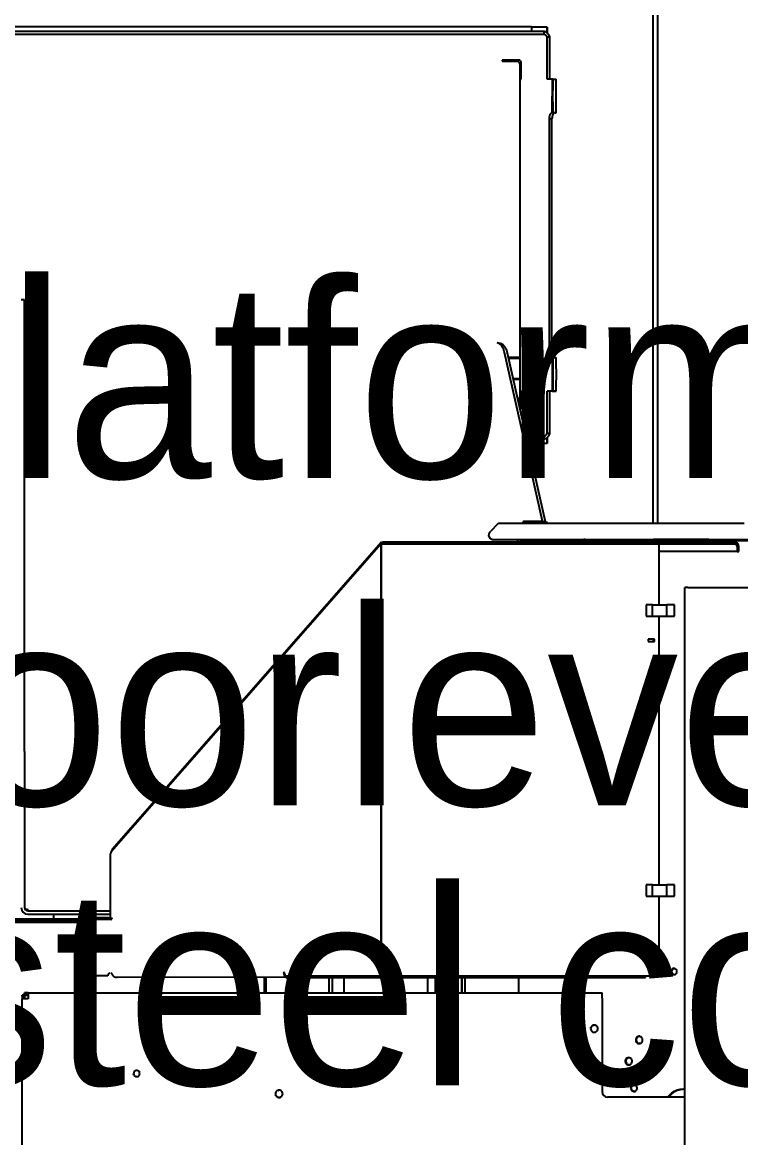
# Model space of a CAD drawing. Header units: millimetres. Extents: x -187347 to 135007, y -6415 to 292048.
# Drawn here: x -62551 to -61910, y 83078 to 84072 of the extents above; entities that cross this region are included whole.
import ezdxf

# ---------------------------------------------------------------- set-up
doc = ezdxf.new("R2010")
doc.units = ezdxf.units.MM
doc.header["$LTSCALE"] = 100
doc.layers.get('0').update_dxf_attribs({"lineweight": 18})
for name, color, linetype in [('Layout Cabinplant', 30, 'Continuous'), ('LAYOUT customer', 5, 'Continuous'), ('STEEL', 5, 'Continuous')]:
    doc.layers.add(name, color=color, linetype=linetype)
doc.styles.add('035_100', font='', dxfattribs={"height": 350})
doc.styles.get('035_100').set_extended_font_data('Univers 45 Light')

# ---------------------------------------------------------------- blocks, each defined once
blk = doc.blocks.new('steel weighing')
at = {"layer": 'STEEL', "color": 1, "linetype": 'ByBlock', "ltscale": 20, "char_height": 175, "attachment_point": 1, "style": '035_100'}
for s, insert in [('Platform +1050 above floorlevel 0', (854988.53, 770286.87, 0.86)), ('steel columns mounted on platform with bolts and locknuts', (855068.74, 769745.86, 0.86))]:
    blk.add_mtext_dynamic_manual_height_columns(s, width=2935.1866, gutter_width=875, heights=[0], dxfattribs=dict(at, insert=insert))
blk = doc.blocks.new('CP hopper')
at = {"linetype": 'Continuous'}
for p, q in [((-27542.03, -1272.62), (-27542.4, -1272.62)), ((-27542.03, -1272.62), (-27542.4, -1272.62)), ((-27478.76, -1272.62), (-27512.53, -1272.62)), ((-27495.64, -1272.62), (-27512.53, -1272.62)), ((-27478.76, -1272.62), (-27495.64, -1272.62))]:
    blk.add_line(p, q, dxfattribs=at)
at = {"layer": 'Layout Cabinplant', "linetype": 'Continuous'}
for p, q in [((-27771.23, -1150.19), (-27238.96, -1150.19)), ((-27767.23, -1154.19), (-27238.96, -1154.19)), ((-27624.64, -1240.62), (-27634.64, -1240.62)), ((-27634.64, -1243.62), (-27634.64, -1240.62)), ((-27614.64, -1240.62), (-27624.64, -1240.62)), ((-27604.64, -1240.62), (-27614.64, -1240.62)), ((-27604.64, -1241.47), (-27604.64, -1240.62)), ((-27604.64, -1240.62), (-27604.64, -1243.62)), ((-27386.64, -1243.62), (-27386.64, -1240.62)), ((-27376.64, -1240.62), (-27386.64, -1240.62)), ((-27376.64, -1240.62), (-27366.64, -1240.62)), ((-27356.64, -1240.62), (-27366.64, -1240.62)), ((-27356.64, -1241.47), (-27356.64, -1240.62)), ((-27356.64, -1240.62), (-27356.64, -1243.62)), ((-27356.64, -1241.47), (-27356.64, -1243.62)), ((-27356.64, -1243.62), (-27356.64, -1241.47)), ((-27681.14, -1248.62), (-27681.14, -1262.62)), ((-27681.14, -1248.62), (-27676.51, -1248.62)), ((-27676.51, -1248.62), (-27681.14, -1248.62)), ((-27674.64, -1251.19), (-27677.22, -1251.19)), ((-27677.22, -1251.19), (-27677.22, -1288.62)), ((-27676.51, -1248.62), (-27675.88, -1248.62)), ((-27675.88, -1248.62), (-27676.51, -1248.62)), ((-27674.64, -1251.19), (-27674.64, -1288.62)), ((-27672.07, -1246.05), (-27672.07, -1248.62)), ((-27634.64, -1246.05), (-27672.07, -1246.05)), ((-27634.64, -1248.62), (-27672.07, -1248.62)), ((-27634.64, -1243.62), (-27624.64, -1243.62)), ((-27634.64, -1243.62), (-27634.64, -1244.05)), ((-27634.64, -1243.62), (-27634.64, -1244.05)), ((-27634.64, -1244.05), (-27604.64, -1244.25)), ((-27634.64, -1244.05), (-27634.64, -1248.62)), ((-27614.64, -1243.62), (-27624.64, -1243.62)), ((-27614.64, -1243.62), (-27604.64, -1243.62)), ((-27599.64, -1246.82), (-27599.64, -1244.25)), ((-27391.64, -1244.25), (-27599.64, -1244.25)), ((-27599.64, -1246.82), (-27391.64, -1246.82)), ((-27386.64, -1243.62), (-27386.64, -1244.05)), ((-27386.64, -1243.62), (-27376.64, -1243.62)), ((-27386.64, -1244.05), (-27356.64, -1244.05)), ((-27376.64, -1243.62), (-27366.64, -1243.62)), ((-27366.64, -1243.62), (-27356.64, -1243.62)), ((-27356.64, -1243.62), (-27356.64, -1244.05)), ((-27356.64, -1244.05), (-27356.64, -1243.62)), ((-27356.64, -1244.05), (-27356.64, -1243.62)), ((-27356.64, -1243.62), (-27356.64, -1244.05)), ((-27356.64, -1244.05), (-27356.64, -1246.05)), ((-27356.64, -1244.05), (-27356.64, -1248.62)), ((-27319.22, -1246.05), (-27356.64, -1246.05)), ((-27319.22, -1248.62), (-27356.64, -1248.62)), ((-27319.22, -1248.62), (-27319.22, -1246.05)), ((-27314.07, -1251.19), (-27316.64, -1251.19)), ((-27316.64, -1267.28), (-27316.64, -1251.19)), ((-27314.84, -1248.62), (-27315.49, -1248.62)), ((-27315.49, -1248.62), (-27314.84, -1248.62)), ((-27310.14, -1248.62), (-27314.84, -1248.62)), ((-27314.84, -1248.62), (-27310.14, -1248.62)), ((-27314.07, -1266.7), (-27314.07, -1251.19)), ((-27310.14, -1248.62), (-27310.14, -1262.62)), ((-27310.14, -1248.62), (-27310.14, -1262.62)), ((-27681.79, -1792.62), (-27681.79, -1262.62)), ((-27681.79, -1262.62), (-27678.75, -1262.62)), ((-27678.75, -1262.62), (-27677.22, -1262.62)), ((-27650.77, -1271.92), (-27651.17, -1272.25)), ((-27650.4, -1271.75), (-27650.77, -1271.92)), ((-27649.75, -1271.64), (-27650.4, -1271.75)), ((-27649, -1271.69), (-27649.75, -1271.64)), ((-27634.64, -1271.76), (-27649, -1271.69)), ((-27641.44, -1271.73), (-27641.44, -1272.62)), ((-27641.08, -1272.62), (-27641.08, -1271.73)), ((-27634.64, -1272.62), (-27634.64, -1271.76)), ((-27342.29, -1271.69), (-27356.64, -1271.76)), ((-27356.64, -1271.76), (-27356.64, -1272.62)), ((-27350.21, -1271.73), (-27350.21, -1272.62)), ((-27349.85, -1272.62), (-27349.85, -1271.73)), ((-27341.64, -1271.63), (-27342.29, -1271.69)), ((-27341.05, -1271.71), (-27341.64, -1271.63)), ((-27340.69, -1271.83), (-27341.05, -1271.71)), ((-27339.95, -1272.49), (-27340.28, -1272.09)), ((-27314.07, -1262.62), (-27312.54, -1262.62)), ((-27312.54, -1262.62), (-27309.49, -1262.62)), ((-27309.49, -1262.62), (-27309.49, -1265.66)), ((-27651.56, -1273.02), (-27651.63, -1273.62)), ((-27651.63, -1273.62), (-27651.57, -1274.26)), ((-27651.57, -1274.26), (-27651.57, -1288.62)), ((-27651.1, -1276.62), (-27651.57, -1276.62)), ((-27651.44, -1272.67), (-27651.56, -1273.02)), ((-27650.64, -1276.62), (-27651.1, -1276.62)), ((-27650.64, -1275.62), (-27650.64, -1276.62)), ((-27650.64, -1288.02), (-27650.64, -1275.62)), ((-27650.64, -1288.62), (-27650.64, -1276.62)), ((-27647.64, -1272.62), (-27635.24, -1272.62)), ((-27646.64, -1272.62), (-27647.64, -1272.62)), ((-27634.64, -1272.62), (-27646.64, -1272.62)), ((-27635.24, -1272.62), (-27634.64, -1272.62)), ((-27356.64, -1272.62), (-27634.64, -1272.62)), ((-27495.64, -1272.62), (-27634.64, -1272.62)), ((-27356.64, -1272.62), (-27495.64, -1272.62)), ((-27386.63, -1272.62), (-27386.63, -1283.1)), ((-27386.21, -1283.01), (-27386.21, -1272.62)), ((-27367.69, -1272.62), (-27367.69, -1278.82)), ((-27367.3, -1278.73), (-27367.3, -1272.62)), ((-27356.64, -1272.62), (-27356.04, -1272.62)), ((-27344.64, -1272.62), (-27356.64, -1272.62)), ((-27356.04, -1272.62), (-27343.64, -1272.62)), ((-27350.21, -1272.62), (-27350.21, -1274.87)), ((-27349.85, -1274.79), (-27349.85, -1272.62)), ((-27343.64, -1272.62), (-27344.64, -1272.62)), ((-27342.18, -1273.06), (-27343.64, -1272.62)), ((-27339.79, -1272.85), (-27339.95, -1272.49)), ((-27677.22, -1288.62), (-27677.22, -1766.62)), ((-27674.64, -1288.62), (-27674.64, -1766.62)), ((-27651.57, -1288.62), (-27650.64, -1288.62)), ((-27650.64, -1288.62), (-27650.64, -1288.02))]:
    blk.add_line(p, q, dxfattribs=at)
for centre, radius, start, end in [((-27647.64, -1275.62), 3, 90, 180), ((-27647.64, -1275.62), 3, 90, 180), ((-27343.74, -1275.59), 2.97, 58.47826, 88.17705)]:
    blk.add_arc(centre, radius, start, end, dxfattribs=at)
for points in [[(-27604.64, -1241.47), (-27604.57, -1242.1), (-27604.26, -1242.66)], [(-27604.64, -1241.67), (-27604.5, -1242.19), (-27604.26, -1242.66), (-27604.05, -1242.9), (-27603.8, -1243.1), (-27603.5, -1243.31), (-27603.18, -1243.49), (-27602.81, -1243.67), (-27602.42, -1243.81), (-27601.99, -1243.94), (-27601.56, -1244.05), (-27600.61, -1244.2), (-27599.64, -1244.25)], [(-27391.64, -1244.25), (-27390.68, -1244.2), (-27389.73, -1244.05), (-27389.3, -1243.94), (-27388.87, -1243.81), (-27388.48, -1243.67), (-27388.11, -1243.49), (-27387.79, -1243.31), (-27387.49, -1243.1), (-27387.24, -1242.89), (-27387.03, -1242.66), (-27386.74, -1242.2), (-27386.64, -1241.67)], [(-27672.07, -1246.05), (-27673.24, -1246.48), (-27674.32, -1247.12), (-27674.83, -1247.52), (-27675.31, -1247.96), (-27675.75, -1248.43), (-27676.15, -1248.95), (-27676.78, -1250.02), (-27677.22, -1251.19)], [(-27672.07, -1248.62), (-27672.66, -1248.84), (-27673.19, -1249.15), (-27673.38, -1249.29), (-27673.55, -1249.44), (-27673.76, -1249.67), (-27673.95, -1249.91), (-27674.37, -1250.52), (-27674.64, -1251.19)], [(-27604.64, -1244.25), (-27604.5, -1244.76), (-27604.26, -1245.23), (-27604.05, -1245.47), (-27603.8, -1245.67), (-27603.5, -1245.88), (-27603.18, -1246.06), (-27602.81, -1246.24), (-27602.42, -1246.38), (-27601.99, -1246.52), (-27601.56, -1246.62), (-27600.61, -1246.77), (-27599.64, -1246.82)], [(-27391.64, -1246.82), (-27390.68, -1246.77), (-27389.73, -1246.62), (-27389.3, -1246.52), (-27388.87, -1246.38), (-27388.48, -1246.24), (-27388.11, -1246.06), (-27387.79, -1245.88), (-27387.49, -1245.67), (-27387.24, -1245.47), (-27387.03, -1245.23), (-27386.72, -1244.68), (-27386.64, -1244.05)], [(-27314.07, -1251.19), (-27314.51, -1250.02), (-27315.14, -1248.95), (-27315.54, -1248.43), (-27315.98, -1247.96), (-27316.46, -1247.52), (-27316.97, -1247.12), (-27318.05, -1246.48), (-27319.22, -1246.05)], [(-27316.64, -1251.19), (-27316.86, -1250.61), (-27317.18, -1250.07), (-27317.32, -1249.88), (-27317.46, -1249.71), (-27317.69, -1249.5), (-27317.94, -1249.31), (-27318.54, -1248.9), (-27319.22, -1248.62)]]:
    blk.add_spline(points, degree=3, dxfattribs=at)
at = {"layer": 'LAYOUT customer', "linetype": 'Continuous'}
for p, q in [((-27181.64, -1123.21), (-27181.64, -998.7)), ((-27223.64, -1269.21), (-27223.64, -1007.11)), ((-27238.96, -1291.37), (-27238.96, -1072.76)), ((-27224.64, -1297.98), (-27224.64, -1068)), ((-27224.64, -1104.53), (-27224.64, -1068)), ((-27224.64, -1140.31), (-27224.64, -1068)), ((-27222.3, -1082.12), (-27222.3, -1258.58)), ((-27222.22, -1081.23), (-27222.3, -1082.12)), ((-27222.3, -1082.12), (-27222.3, -1137.64)), ((-27222.3, -1082.12), (-27221.48, -1082.12)), ((-27221.99, -1080.37), (-27222.22, -1081.23)), ((-27221.62, -1079.57), (-27221.99, -1080.37)), ((-27221.12, -1078.85), (-27221.62, -1079.57)), ((-27221.48, -1082.12), (-27220.79, -1082.12)), ((-27220.79, -1082.12), (-27220.6, -1080.92)), ((-27220.79, -1137.64), (-27220.79, -1082.12)), ((-27220.6, -1080.92), (-27220.06, -1079.85)), ((-27213.79, -1077.73), (-27218.29, -1077.73)), ((-27218.29, -1079.16), (-27213.79, -1079.16)), ((-27213.79, -1079.16), (-27213.79, -1077.73)), ((-27213.79, -1077.73), (-27213.79, -1079.16)), ((-27213.79, -1079.16), (-27213.79, -1148.6)), ((-27224.64, -1105.47), (-27224.64, -1104.53)), ((-27224.64, -1104.53), (-27224.64, -1153.87)), ((-27224.64, -1214.57), (-27224.64, -1105.47)), ((-27181.64, -1123.21), (-27181.64, -1125.84)), ((-26451.64, -1125.84), (-27181.64, -1125.84)), ((-26840.17, -1132.93), (-26840.62, -1133.06)), ((-26839.63, -1132.89), (-26840.17, -1132.93)), ((-26839.1, -1132.94), (-26839.63, -1132.89)), ((-26838.65, -1133.06), (-26839.1, -1132.94)), ((-26734.46, -1125.84), (-26734.64, -1127.02)), ((-26727.64, -1125.84), (-26727.64, -1194.62)), ((-27224.64, -1148.63), (-27224.64, -1140.31)), ((-27222.3, -1137.64), (-27220.79, -1137.64)), ((-27222.3, -1137.64), (-27222.3, -1280.62)), ((-27220.79, -1162.72), (-27220.79, -1137.64)), ((-27156.29, -1134.87), (-27166.29, -1134.87)), ((-27166.29, -1134.87), (-27166.29, -1141.8)), ((-27156.29, -1141.8), (-27166.29, -1141.8)), ((-27166.29, -1154.48), (-27166.29, -1141.8)), ((-27156.29, -1141.8), (-27156.29, -1134.87)), ((-27156.29, -1154.48), (-27156.29, -1141.8)), ((-26916.79, -1134.87), (-26916.79, -1141.8)), ((-26906.79, -1134.87), (-26916.79, -1134.87)), ((-26916.79, -1154.48), (-26916.79, -1141.8)), ((-26906.79, -1141.8), (-26916.79, -1141.8)), ((-26906.79, -1141.8), (-26906.79, -1134.87)), ((-26906.79, -1154.48), (-26906.79, -1141.8)), ((-26842.39, -1135.47), (-26842.28, -1134.78)), ((-26842.28, -1134.78), (-26842.39, -1135.47)), ((-26842.28, -1136.16), (-26842.39, -1135.47)), ((-26842.39, -1135.47), (-26842.28, -1136.16)), ((-26841.78, -1133.84), (-26842.28, -1134.78)), ((-26842.03, -1136.75), (-26842.28, -1136.16)), ((-26842.28, -1136.16), (-26842.03, -1136.75)), ((-26841.34, -1136.82), (-26842.03, -1136.75)), ((-26842.03, -1136.75), (-26841.35, -1137.49)), ((-26841.34, -1133.44), (-26841.78, -1133.84)), ((-26841.35, -1137.49), (-26840.64, -1137.88)), ((-26840.62, -1133.06), (-26841.34, -1133.44)), ((-26840.62, -1137.2), (-26841.34, -1136.82)), ((-26840.64, -1137.88), (-26840.19, -1138.01)), ((-26840.17, -1137.33), (-26840.62, -1137.2)), ((-26840.19, -1138.01), (-26839.66, -1138.06)), ((-26839.63, -1137.37), (-26840.17, -1137.33)), ((-26839.66, -1138.06), (-26839.12, -1138.01)), ((-26839.1, -1137.32), (-26839.63, -1137.37)), ((-26839.12, -1138.01), (-26838.67, -1137.89)), ((-26838.65, -1137.2), (-26839.1, -1137.32)), ((-26838.67, -1137.89), (-26837.95, -1137.5)), ((-26837.94, -1133.45), (-26838.65, -1133.06)), ((-26837.94, -1136.81), (-26838.65, -1137.2)), ((-26837.95, -1137.5), (-26837.51, -1137.1)), ((-26837.26, -1134.2), (-26837.94, -1133.45)), ((-26837.5, -1136.41), (-26837.94, -1136.81)), ((-26837.51, -1137.1), (-26837.01, -1136.16)), ((-26837.01, -1136.16), (-26837.5, -1136.41)), ((-26837.01, -1134.79), (-26837.26, -1134.2)), ((-26836.89, -1135.47), (-26837.01, -1134.79)), ((-26836.89, -1135.47), (-26837.01, -1136.16)), ((-26837.01, -1136.16), (-26836.89, -1135.47)), ((-26727.64, -1140.49), (-26731.17, -1136.92)), ((-26731.17, -1137.6), (-26727.64, -1141.17)), ((-27224.64, -1149.19), (-27224.64, -1148.63)), ((-27224.64, -1152.48), (-27224.64, -1149.19)), ((-27224.64, -1153.87), (-27224.64, -1152.48)), ((-27220.79, -1160.86), (-27220.79, -1149.69)), ((-27166.29, -1148.6), (-27218.79, -1148.6)), ((-26916.79, -1148.6), (-27156.29, -1148.6)), ((-27135.59, -1152.74), (-27135.59, -1158.63)), ((-27133.69, -1152.9), (-27135.59, -1152.74)), ((-26837.79, -1148.6), (-26906.79, -1148.6)), ((-26835.79, -1160.86), (-26835.79, -1149.69)), ((-27220.79, -1161.95), (-27220.79, -1160.86)), ((-27220.79, -1162.72), (-27220.79, -1161.95)), ((-27220.79, -1163.39), (-27220.79, -1162.72)), ((-27156.29, -1154.48), (-27166.29, -1154.48)), ((-27166.29, -1154.48), (-27166.29, -1160.24)), ((-27166.29, -1160.24), (-27156.29, -1160.24)), ((-27156.29, -1160.24), (-27156.29, -1154.48)), ((-27135.59, -1154), (-27133.99, -1154)), ((-27135.59, -1158.63), (-27133.69, -1158.46)), ((-27133.69, -1158.46), (-27133.69, -1152.9)), ((-26916.79, -1154.48), (-26916.79, -1160.24)), ((-26906.79, -1154.48), (-26916.79, -1154.48)), ((-26916.79, -1160.24), (-26906.79, -1160.24)), ((-26906.79, -1160.24), (-26906.79, -1154.48)), ((-26835.79, -1166.4), (-26835.79, -1160.86)), ((-26834.29, -1160.98), (-26835.79, -1160.98)), ((-26834.29, -1165.16), (-26834.29, -1160.98)), ((-27220.79, -1166.4), (-27220.79, -1163.39)), ((-27220.79, -1396.22), (-27220.79, -1166.4)), ((-26834.29, -1165.16), (-26835.79, -1165.16)), ((-26835.79, -1396.22), (-26835.79, -1166.4)), ((-26834.29, -1395.68), (-26834.29, -1165.16)), ((-26781.47, -1164.98), (-26781.89, -1165.8)), ((-26781.89, -1165.8), (-26781.89, -1166.48)), ((-26781.89, -1166.48), (-26781.89, -1165.8)), ((-26781.77, -1167.28), (-26781.89, -1166.48)), ((-26781.89, -1166.48), (-26781.77, -1167.28)), ((-26781.48, -1167.98), (-26781.77, -1167.28)), ((-26781.77, -1167.28), (-26781.48, -1167.98)), ((-26780.64, -1168.2), (-26781.48, -1167.98)), ((-26781.48, -1167.98), (-26781.18, -1168.4)), ((-26781.17, -1164.56), (-26781.47, -1164.98)), ((-26781.18, -1168.4), (-26780.66, -1168.88)), ((-26780.64, -1164.08), (-26781.17, -1164.56)), ((-26780.66, -1168.88), (-26779.82, -1169.33)), ((-26779.8, -1163.63), (-26780.64, -1164.08)), ((-26779.8, -1168.65), (-26780.64, -1168.2)), ((-26779.82, -1169.33), (-26779.29, -1169.47)), ((-26779.26, -1163.48), (-26779.8, -1163.63)), ((-26779.26, -1168.8), (-26779.8, -1168.65)), ((-26779.29, -1169.47), (-26778.66, -1169.54)), ((-26778.63, -1163.43), (-26779.26, -1163.48)), ((-26778.63, -1168.85), (-26779.26, -1168.8)), ((-26778.66, -1169.54), (-26778.03, -1169.48)), ((-26778, -1163.49), (-26778.63, -1163.43)), ((-26778, -1168.79), (-26778.63, -1168.85)), ((-26778.03, -1169.48), (-26777.49, -1169.34)), ((-26777.47, -1163.64), (-26778, -1163.49)), ((-26777.47, -1168.64), (-26778, -1168.79)), ((-26777.49, -1169.34), (-26776.65, -1168.89)), ((-26776.63, -1164.09), (-26777.47, -1163.64)), ((-26776.63, -1168.19), (-26777.47, -1168.64)), ((-26776.65, -1168.89), (-26776.12, -1168.41)), ((-26776.11, -1164.57), (-26776.63, -1164.09)), ((-26775.82, -1167.99), (-26776.63, -1168.19)), ((-26776.12, -1168.41), (-26775.82, -1167.99)), ((-26775.81, -1164.99), (-26776.11, -1164.57)), ((-26775.52, -1167.28), (-26775.82, -1167.99)), ((-26775.82, -1167.99), (-26775.52, -1167.28)), ((-26775.39, -1165.8), (-26775.81, -1164.99)), ((-26775.39, -1166.48), (-26775.52, -1167.28)), ((-26775.52, -1167.28), (-26775.39, -1166.48)), ((-26775.39, -1166.48), (-26775.39, -1165.8)), ((-26775.39, -1165.8), (-26775.39, -1166.48)), ((-26738.34, -1169.75), (-26738.74, -1170.5)), ((-26738.74, -1170.5), (-26738.63, -1171.26)), ((-26738.63, -1171.26), (-26738.74, -1170.5)), ((-26738.63, -1171.26), (-26738.34, -1171.93)), ((-26738.34, -1171.93), (-26738.63, -1171.26)), ((-26738.05, -1169.35), (-26738.34, -1169.75)), ((-26738.34, -1171.93), (-26738.05, -1172.33)), ((-26738.05, -1172.33), (-26738.34, -1171.93)), ((-26738.05, -1172.33), (-26738.06, -1173.01)), ((-26737.55, -1168.89), (-26738.05, -1169.35)), ((-26737.55, -1172.79), (-26738.05, -1172.33)), ((-26736.74, -1168.46), (-26737.55, -1168.89)), ((-26736.24, -1168.32), (-26736.74, -1168.46)), ((-26735.63, -1168.27), (-26736.24, -1168.32)), ((-26735.03, -1168.33), (-26735.63, -1168.27)), ((-26734.52, -1168.47), (-26735.03, -1168.33)), ((-26733.72, -1168.9), (-26734.52, -1168.47)), ((-26733.23, -1169.35), (-26733.72, -1168.9)), ((-26733.23, -1172.32), (-26733.72, -1172.78)), ((-26733.24, -1173.02), (-26733.23, -1172.32)), ((-26732.94, -1169.75), (-26733.23, -1169.35)), ((-26733.23, -1172.32), (-26732.94, -1171.92)), ((-26732.94, -1171.92), (-26733.23, -1172.32)), ((-26732.54, -1170.5), (-26732.94, -1169.75)), ((-26732.94, -1171.92), (-26732.66, -1171.26)), ((-26732.66, -1171.26), (-26732.94, -1171.92)), ((-26732.66, -1171.26), (-26732.54, -1170.5)), ((-26732.54, -1170.5), (-26732.66, -1171.26)), ((-26762.89, -1175.88), (-26762.77, -1175.08)), ((-26762.77, -1175.08), (-26762.89, -1175.88)), ((-26762.77, -1176.68), (-26762.89, -1175.88)), ((-26762.89, -1175.88), (-26762.77, -1176.68)), ((-26762.47, -1174.37), (-26762.77, -1175.08)), ((-26762.48, -1177.38), (-26762.77, -1176.68)), ((-26762.77, -1176.68), (-26762.48, -1177.38)), ((-26761.64, -1177.6), (-26762.48, -1177.38)), ((-26762.48, -1177.38), (-26762.18, -1177.79)), ((-26762.17, -1173.95), (-26762.47, -1174.37)), ((-26762.18, -1177.79), (-26761.66, -1178.27)), ((-26761.64, -1173.47), (-26762.17, -1173.95)), ((-26761.66, -1178.27), (-26760.82, -1178.72)), ((-26760.8, -1173.02), (-26761.64, -1173.47)), ((-26760.8, -1178.05), (-26761.64, -1177.6)), ((-26760.82, -1178.72), (-26760.29, -1178.87)), ((-26760.26, -1172.88), (-26760.8, -1173.02)), ((-26760.26, -1178.19), (-26760.8, -1178.05)), ((-26760.29, -1178.87), (-26759.66, -1178.93)), ((-26759.63, -1172.83), (-26760.26, -1172.88)), ((-26759.63, -1178.25), (-26760.26, -1178.19)), ((-26759.66, -1178.93), (-26759.03, -1178.88)), ((-26759, -1172.89), (-26759.63, -1172.83)), ((-26759, -1178.19), (-26759.63, -1178.25)), ((-26759.03, -1178.88), (-26758.49, -1178.73)), ((-26758.47, -1173.03), (-26759, -1172.89)), ((-26758.47, -1178.04), (-26759, -1178.19)), ((-26758.49, -1178.73), (-26757.65, -1178.28)), ((-26757.63, -1173.49), (-26758.47, -1173.03)), ((-26757.63, -1177.59), (-26758.47, -1178.04)), ((-26757.65, -1178.28), (-26757.12, -1177.8)), ((-26757.11, -1173.97), (-26757.63, -1173.49)), ((-26756.82, -1177.38), (-26757.63, -1177.59)), ((-26757.12, -1177.8), (-26756.82, -1177.38)), ((-26756.81, -1174.38), (-26757.11, -1173.97)), ((-26756.52, -1176.68), (-26756.82, -1177.38)), ((-26756.82, -1177.38), (-26756.52, -1176.68)), ((-26756.52, -1175.08), (-26756.81, -1174.38)), ((-26756.52, -1175.08), (-26756.39, -1175.88)), ((-26756.39, -1175.88), (-26756.52, -1175.08)), ((-26756.39, -1175.88), (-26756.52, -1176.68)), ((-26756.52, -1176.68), (-26756.39, -1175.88)), ((-26738.06, -1173.01), (-26737.57, -1173.46)), ((-26737.57, -1173.46), (-26736.77, -1173.9)), ((-26736.74, -1173.22), (-26737.55, -1172.79)), ((-26736.77, -1173.9), (-26736.26, -1174.04)), ((-26736.24, -1173.36), (-26736.74, -1173.22)), ((-26736.26, -1174.04), (-26735.66, -1174.09)), ((-26735.63, -1173.41), (-26736.24, -1173.36)), ((-26735.66, -1174.09), (-26735.05, -1174.04)), ((-26735.03, -1173.35), (-26735.63, -1173.41)), ((-26735.05, -1174.04), (-26734.55, -1173.9)), ((-26734.52, -1173.21), (-26735.03, -1173.35)), ((-26734.55, -1173.9), (-26733.74, -1173.47)), ((-26733.72, -1172.78), (-26734.52, -1173.21)), ((-26733.74, -1173.47), (-26733.24, -1173.02)), ((-26820.64, -1711.32), (-26820.64, -1199.62)), ((-26815.74, -1199.62), (-26820.64, -1199.62)), ((-26815.74, -1199.62), (-26732.64, -1199.62)), ((-26791.83, -1205.97), (-26791.89, -1206.63)), ((-26791.89, -1206.63), (-26791.83, -1207.26)), ((-26791.83, -1207.26), (-26791.89, -1206.63)), ((-26791.68, -1205.47), (-26791.83, -1205.97)), ((-26791.83, -1207.26), (-26791.67, -1207.79)), ((-26791.67, -1207.79), (-26791.83, -1207.26)), ((-26791.21, -1204.62), (-26791.68, -1205.47)), ((-26791.68, -1205.47), (-26791.21, -1204.62)), ((-26791.67, -1207.79), (-26791.19, -1208.64)), ((-26790.69, -1204.1), (-26791.21, -1204.62)), ((-26791.21, -1204.62), (-26790.69, -1204.1)), ((-26791.19, -1208.64), (-26790.69, -1209.14)), ((-26790.25, -1203.79), (-26790.69, -1204.1)), ((-26790.69, -1204.1), (-26790.25, -1203.79)), ((-26790.69, -1209.14), (-26790.25, -1209.45)), ((-26789.49, -1203.49), (-26790.25, -1203.79)), ((-26790.25, -1209.45), (-26789.49, -1209.75)), ((-26789.49, -1209.75), (-26789.89, -1209.59)), ((-26788.64, -1203.37), (-26789.49, -1203.49)), ((-26789.49, -1209.75), (-26788.64, -1209.87)), ((-26787.79, -1203.49), (-26788.64, -1203.37)), ((-26788.64, -1209.87), (-26787.8, -1209.75)), ((-26787.8, -1209.75), (-26787.05, -1209.45)), ((-26787.04, -1203.79), (-26787.79, -1203.49)), ((-26787.05, -1209.45), (-26786.61, -1209.15)), ((-26786.6, -1204.1), (-26787.04, -1203.79)), ((-26786.61, -1209.15), (-26786.1, -1208.64)), ((-26786.08, -1204.62), (-26786.6, -1204.1)), ((-26786.1, -1208.64), (-26785.62, -1207.79)), ((-26785.61, -1205.47), (-26786.08, -1204.62)), ((-26785.62, -1207.79), (-26785.46, -1207.26)), ((-26785.45, -1206), (-26785.61, -1205.47)), ((-26785.46, -1207.26), (-26785.4, -1206.63)), ((-26785.4, -1206.63), (-26785.45, -1206)), ((-27224.64, -1214.57), (-27224.64, -1215.99)), ((-27224.64, -1214.57), (-27224.64, -1215.99)), ((-27224.64, -1215.99), (-27223.64, -1215.99)), ((-27223.86, -1214.42), (-27224.21, -1214.34)), ((-27240.38, -1250.04), (-27390.6, -1284)), ((-27240.81, -1252.59), (-27240.71, -1249.53)), ((-27240.69, -1265.5), (-27240.71, -1249.53)), ((-27240.54, -1249.18), (-27238.96, -1249.28)), ((-27224.64, -1250.19), (-27223.64, -1250.25)), ((-27240.81, -1252.59), (-27391.02, -1286.55)), ((-27240.81, -1252.59), (-27240.69, -1268.32)), ((-27222.3, -1282.45), (-27222.3, -1258.58)), ((-27239.8, -1267.5), (-27240.69, -1265.5)), ((-27238.96, -1268.09), (-27239.8, -1267.5)), ((-27239.8, -1270.32), (-27238.96, -1270.91)), ((-27222.17, -1272.28), (-27224.64, -1272.08)), ((-27223.64, -1271.46), (-27223.64, -1269.21)), ((-27223.64, -1269.21), (-27223.64, -1271.46)), ((-27222.86, -1269.06), (-27223.21, -1268.97)), ((-27222.23, -1269.26), (-27222.86, -1269.06)), ((-27224.64, -1274.9), (-27222.18, -1275.1)), ((-27222.3, -1280.62), (-27222.3, -1394.95)), ((-26834.29, -1274.11), (-26820.64, -1274.11)), ((-27399.23, -1290.54), (-27399.66, -1293.1)), ((-27238.05, -1292.81), (-27231.99, -1298.9)), ((-27231.42, -1299.36), (-27231.99, -1298.9)), ((-27230.81, -1299.75), (-27231.42, -1299.36)), ((-27229.54, -1300.3), (-27230.81, -1299.75)), ((-27227.67, -1300.53), (-27229.54, -1300.3)), ((-27225.02, -1299.18), (-27227.67, -1300.53)), ((-27224.64, -1297.98), (-27225.02, -1299.18)), ((-26820.64, -1321.62), (-26834.3, -1321.62)), ((-26834.3, -1324.62), (-26820.64, -1324.62)), ((-26820.64, -1324.62), (-26834.3, -1324.62)), ((-26820.64, -1347.68), (-26834.3, -1347.68)), ((-26820.64, -1348.26), (-26834.3, -1348.26)), ((-26834.3, -1355.13), (-26820.64, -1355.13)), ((-27220.79, -1394.95), (-27222.3, -1394.95)), ((-27222.01, -1396.27), (-27222.01, -1394.95)), ((-27222.01, -1396.27), (-27220.89, -1395.32)), ((-27222.01, -1396.27), (-26948.16, -1636.37)), ((-27220.89, -1395.32), (-27220.89, -1394.95)), ((-27220.79, -1396.22), (-27220.54, -1397.02)), ((-26835.79, -1396.22), (-27220.79, -1396.22)), ((-26946.4, -1637.29), (-27220.54, -1397.02)), ((-27220.54, -1397.02), (-26835.79, -1397.02)), ((-27220.18, -1396.22), (-27219.27, -1397.02)), ((-26834.29, -1395.68), (-26835.79, -1395.68)), ((-26835.79, -1396.22), (-26835.79, -1397.02)), ((-26835.79, -1397.02), (-26835.79, -1396.22)), ((-26835.79, -1396.22), (-26835.79, -1397.02)), ((-26835.79, -1481.37), (-26835.79, -1397.02)), ((-26834.29, -1481.5), (-26834.29, -1395.68)), ((-26820.64, -1429.49), (-26834.29, -1429.49)), ((-26820.64, -1440.05), (-26834.3, -1440.05)), ((-26820.64, -1442.87), (-26834.3, -1442.87)), ((-26820.64, -1471.9), (-26834.3, -1471.9)), ((-26837.79, -1482.71), (-26838.3, -1482.71)), ((-26835.84, -1482.78), (-26835.89, -1481.84)), ((-26834.29, -1481.5), (-26835.79, -1481.5)), ((-26834.6, -1481.54), (-26834.29, -1631.94)), ((-26733.83, -1486.97), (-26733.89, -1487.61)), ((-26733.89, -1487.61), (-26733.83, -1488.26)), ((-26733.67, -1486.44), (-26733.83, -1486.97)), ((-26733.83, -1488.26), (-26733.67, -1488.79)), ((-26733.67, -1488.79), (-26733.83, -1488.26)), ((-26733.21, -1485.62), (-26733.67, -1486.44)), ((-26733.67, -1488.79), (-26733.19, -1489.64)), ((-26732.69, -1485.1), (-26733.21, -1485.62)), ((-26733.21, -1485.62), (-26732.69, -1485.1)), ((-26733.19, -1489.64), (-26732.69, -1490.14)), ((-26732.25, -1484.79), (-26732.69, -1485.1)), ((-26732.69, -1485.1), (-26732.25, -1484.79)), ((-26732.69, -1490.14), (-26732.25, -1490.45)), ((-26731.49, -1484.49), (-26732.25, -1484.79)), ((-26732.25, -1490.45), (-26731.5, -1490.75)), ((-26731.5, -1490.75), (-26730.64, -1490.87)), ((-26730.64, -1484.37), (-26731.49, -1484.49)), ((-26729.79, -1484.49), (-26730.64, -1484.37)), ((-26730.64, -1490.87), (-26729.8, -1490.75)), ((-26729.05, -1490.45), (-26729.8, -1490.75)), ((-26729.8, -1490.75), (-26729.05, -1490.45)), ((-26729.04, -1484.79), (-26729.79, -1484.49)), ((-26729.05, -1490.45), (-26728.61, -1490.15)), ((-26728.6, -1485.1), (-26729.04, -1484.79)), ((-26728.61, -1490.15), (-26728.1, -1489.64)), ((-26728.08, -1485.62), (-26728.6, -1485.1)), ((-26728.1, -1489.64), (-26727.62, -1488.79)), ((-26727.61, -1486.47), (-26728.08, -1485.62)), ((-26727.62, -1488.79), (-26727.88, -1489.26)), ((-26727.62, -1488.79), (-26727.46, -1488.26)), ((-26727.61, -1486.47), (-26727.45, -1487)), ((-26727.45, -1487), (-26727.61, -1486.47)), ((-26727.46, -1488.26), (-26727.4, -1487.63)), ((-26727.4, -1487.63), (-26727.45, -1487)), ((-26820.64, -1499.21), (-26834.3, -1499.21)), ((-26820.64, -1500.69), (-26834.3, -1500.69)), ((-26820.64, -1595.06), (-26834.3, -1595.06)), ((-26834.3, -1596.66), (-26820.64, -1596.66)), ((-26751.34, -1614.07), (-26751.4, -1614.61)), ((-26751.4, -1614.61), (-26751.35, -1615.14)), ((-26751.35, -1615.14), (-26751.21, -1615.59)), ((-26751.21, -1613.62), (-26751.34, -1614.07)), ((-26750.8, -1612.91), (-26751.21, -1613.62)), ((-26751.21, -1615.59), (-26750.81, -1616.31)), ((-26750.81, -1616.31), (-26750.38, -1616.75)), ((-26750.37, -1612.48), (-26750.8, -1612.91)), ((-26750.38, -1616.75), (-26750.01, -1617)), ((-26750.37, -1612.48), (-26750, -1612.23)), ((-26750, -1612.23), (-26750.37, -1612.48)), ((-26750.01, -1617), (-26749.38, -1617.25)), ((-26749.37, -1611.98), (-26750, -1612.23)), ((-26749.38, -1617.25), (-26748.64, -1617.37)), ((-26748.64, -1611.87), (-26749.37, -1611.98)), ((-26747.91, -1611.98), (-26748.64, -1611.87)), ((-26747.92, -1617.26), (-26748.64, -1617.37)), ((-26748.64, -1617.37), (-26747.92, -1617.26)), ((-26747.29, -1617.01), (-26747.92, -1617.26)), ((-26747.92, -1617.26), (-26747.29, -1617.01)), ((-26747.28, -1612.23), (-26747.91, -1611.98)), ((-26747.29, -1617.01), (-26746.92, -1616.76)), ((-26746.91, -1612.49), (-26747.28, -1612.23)), ((-26746.92, -1616.76), (-26746.49, -1616.33)), ((-26746.48, -1612.92), (-26746.91, -1612.49)), ((-26746.08, -1615.61), (-26746.49, -1616.33)), ((-26746.49, -1616.33), (-26746.08, -1615.61)), ((-26746.08, -1613.64), (-26746.48, -1612.92)), ((-26745.94, -1614.09), (-26746.08, -1613.64)), ((-26746.08, -1615.61), (-26745.95, -1615.16)), ((-26745.95, -1615.16), (-26745.89, -1614.63)), ((-26745.89, -1614.63), (-26745.94, -1614.09)), ((-26947.8, -1636.06), (-26948.16, -1636.37)), ((-26948.16, -1636.37), (-26947.58, -1636.8)), ((-26947.58, -1636.8), (-26947.18, -1637.02)), ((-26947.18, -1637.02), (-26946.16, -1637.32)), ((-26887.54, -1637.81), (-26944.81, -1637.81)), ((-26893.64, -1711.62), (-26893.64, -1637.81)), ((-26890.64, -1711.62), (-26890.64, -1637.81)), ((-26887.29, -1639.76), (-26887.29, -1637.81)), ((-26887.29, -1639.76), (-26887.29, -1661.28)), ((-26887.29, -1643.1), (-26887.29, -1639.76)), ((-26886.64, -2105.6), (-26886.64, -1637.11)), ((-26885.79, -1637.35), (-26885.79, -1638.48)), ((-26885.79, -1638.48), (-26885.79, -1661.72)), ((-26837.95, -1636.91), (-26838.3, -1637.35)), ((-26837.43, -1636.5), (-26837.95, -1636.91)), ((-26837.01, -1636.22), (-26837.43, -1636.5)), ((-26836.4, -1635.84), (-26837.01, -1636.22)), ((-26835.81, -1635.45), (-26836.4, -1635.84)), ((-26835.41, -1635.16), (-26835.81, -1635.45)), ((-26834.58, -1634.43), (-26835.41, -1635.16)), ((-26834.37, -1633.2), (-26834.58, -1634.43)), ((-26834.29, -1631.94), (-26834.37, -1633.2)), ((-26887.29, -1661.28), (-26887.29, -1643.1)), ((-26835.79, -1640.32), (-26835.79, -1659.8)), ((-26837.79, -1661.72), (-26885.79, -1661.72)), ((-26884.64, -2105.6), (-26884.64, -1661.72)), ((-26883.64, -1795.81), (-26883.64, -1661.72)), ((-26886.64, -1688.62), (-26890.64, -1688.62)), ((-27438.18, -1714.62), (-27438.18, -1717.62)), ((-27438.18, -1714.62), (-27434.87, -1714.62)), ((-27429.21, -1714.62), (-27438.18, -1714.62)), ((-27090.6, -1714.62), (-27429.21, -1714.62)), ((-27046.57, -1714.62), (-27090.6, -1714.62)), ((-27035.55, -1714.62), (-27046.57, -1714.62)), ((-27035.55, -1714.62), (-26896.64, -1714.62)), ((-26893.64, -1711.62), (-26894.99, -1711.62)), ((-26820.64, -1711.32), (-26820.64, -1714.55)), ((-26820.64, -1711.32), (-26815.74, -1711.32)), ((-26820.64, -1711.32), (-26820.64, -1713.55)), ((-26820.64, -1714.55), (-26820.64, -1713.55)), ((-26820.64, -1713.55), (-26818.64, -1713.55)), ((-26820.64, -1714.55), (-26818.64, -1714.55)), ((-26818.64, -1714.55), (-26820.64, -1714.55)), ((-26818.64, -1714.55), (-26818.64, -1711.32)), ((-26818.64, -1711.32), (-26818.64, -1713.55)), ((-26818.64, -1713.55), (-26818.64, -1714.55)), ((-26818.64, -1714.55), (-26818.57, -1716.62)), ((-26815.34, -1714.62), (-26818.64, -1714.55)), ((-26818.57, -1716.62), (-26818.64, -1714.55)), ((-26818.64, -1714.55), (-26817.57, -1714.62)), ((-26818.57, -1716.62), (-26815.34, -1716.62)), ((-26817.57, -1716.62), (-26818.57, -1716.62)), ((-26817.57, -1714.62), (-26817.57, -1716.62)), ((-26817.57, -1714.62), (-26815.34, -1714.62)), ((-26817.57, -1716.62), (-26815.34, -1716.62)), ((-26815.74, -1711.32), (-26815.34, -1711.32)), ((-26815.34, -1711.32), (-26815.34, -1711.72)), ((-26815.34, -1711.72), (-26815.34, -1716.62)), ((-26413.04, -1716.62), (-26815.34, -1716.62))]:
    blk.add_line(p, q, dxfattribs=at)
at = {"layer": 'LAYOUT customer', "linetype": 'Continuous', "const_width": 0.5}
for points in [[(-27224.64, -1231.45), (-27223.64, -1231.45)], [(-27224.64, -1240.45), (-27223.64, -1240.45)]]:
    blk.add_lwpolyline(points, dxfattribs=at)
at = {"layer": 'LAYOUT customer', "linetype": 'Continuous'}
for centre, radius, start, end in [((-26732.64, -1194.62), 5, 270, 0), ((-26896.65, -1711.62), 6, 270.00374, 359.99626), ((-26896.65, -1711.62), 3, 270.00748, 359.99252)]:
    blk.add_arc(centre, radius, start, end, dxfattribs=at)
for points in [[(-27218.29, -1077.73), (-27219.07, -1077.8), (-27219.83, -1078.02), (-27220.51, -1078.37), (-27221.12, -1078.85)], [(-27218.29, -1079.16), (-27218.78, -1079.22), (-27219.25, -1079.34), (-27219.67, -1079.57), (-27220.06, -1079.85)], [(-26734.64, -1126.33), (-26734.42, -1129.14), (-26733.76, -1131.87), (-26732.66, -1134.49), (-26731.17, -1136.92)], [(-26734.64, -1127.02), (-26734.42, -1129.82), (-26733.76, -1132.55), (-26732.66, -1135.18), (-26731.17, -1137.6)], [(-27218.79, -1148.6), (-27219.21, -1148.62), (-27219.62, -1148.72), (-27219.86, -1148.77), (-27220.08, -1148.85), (-27220.24, -1148.95), (-27220.4, -1149.07), (-27220.68, -1149.33), (-27220.79, -1149.69)], [(-26835.79, -1149.69), (-26835.9, -1149.4), (-26836.06, -1149.14), (-26836.16, -1149.05), (-26836.27, -1148.97), (-26836.46, -1148.88), (-26836.67, -1148.81), (-26837.22, -1148.64), (-26837.79, -1148.6)], [(-27240.69, -1268.32), (-27240.44, -1269.4), (-27239.8, -1270.32)], [(-27391.02, -1286.55), (-27393.23, -1287.18), (-27395.34, -1288.07), (-27396.2, -1288.56), (-27397.01, -1289.11), (-27397.69, -1289.68), (-27398.31, -1290.32), (-27399.17, -1291.61), (-27399.66, -1293.1)], [(-27390.6, -1284), (-27392.8, -1284.62), (-27394.92, -1285.52), (-27395.77, -1286), (-27396.59, -1286.56), (-27397.27, -1287.13), (-27397.88, -1287.76), (-27398.75, -1289.06), (-27399.23, -1290.54)], [(-27238.96, -1291.37), (-27238.87, -1291.69), (-27238.73, -1291.99), (-27238.41, -1292.42), (-27238.05, -1292.81)], [(-26838.3, -1482.71), (-26838.5, -1482.77), (-26838.71, -1482.84)], [(-26838.71, -1482.84), (-26838.7, -1482.95), (-26838.68, -1483.06), (-26838.67, -1483.15), (-26838.67, -1483.25), (-26838.67, -1483.26), (-26838.66, -1483.28), (-26838.57, -1483.28), (-26838.39, -1483.21), (-26838.23, -1483.15), (-26838.17, -1483.18), (-26838.3, -1483.37)], [(-26838.3, -1483.37), (-26837.52, -1483.32), (-26836.76, -1483.15), (-26836.41, -1483.03), (-26836.07, -1482.87), (-26835.76, -1482.7), (-26835.46, -1482.5), (-26834.98, -1482.07), (-26834.6, -1481.54)], [(-26837.79, -1482.71), (-26837.37, -1482.68), (-26836.97, -1482.56), (-26836.73, -1482.49), (-26836.51, -1482.39), (-26836.34, -1482.27), (-26836.19, -1482.12), (-26835.9, -1481.8), (-26835.79, -1481.37)], [(-26946.4, -1637.29), (-26946.05, -1637.5), (-26945.69, -1637.68), (-26945.25, -1637.78), (-26944.81, -1637.81)], [(-26887.29, -1639.76), (-26887.38, -1639.15), (-26887.63, -1638.57), (-26888.02, -1638.07), (-26888.54, -1637.7)], [(-26887.54, -1637.81), (-26887.42, -1637.81), (-26887.29, -1637.8), (-26887.18, -1637.79), (-26887.07, -1637.78), (-26887.05, -1637.78), (-26887.04, -1637.78), (-26886.99, -1637.68), (-26887.02, -1637.47), (-26887.07, -1637.22), (-26887.11, -1636.99), (-26887.08, -1636.86), (-26886.96, -1636.88), (-26886.69, -1637.13)], [(-26885.79, -1637.35), (-26885.92, -1637.26), (-26886.04, -1637.18), (-26886.15, -1637.11), (-26886.26, -1637.03), (-26886.27, -1637.02), (-26886.29, -1637.01), (-26886.42, -1637.03), (-26886.56, -1637.11), (-26886.69, -1637.13)], [(-26838.3, -1638.48), (-26838.06, -1638.97), (-26837.77, -1639.42), (-26837.64, -1639.56), (-26837.5, -1639.69), (-26837.27, -1639.84), (-26837.04, -1639.96), (-26836.43, -1640.21), (-26835.79, -1640.32)], [(-26837.79, -1661.72), (-26837.37, -1661.67), (-26836.97, -1661.5), (-26836.73, -1661.4), (-26836.51, -1661.27), (-26836.34, -1661.09), (-26836.19, -1660.88), (-26835.94, -1660.36), (-26835.79, -1659.8)], [(-26896.64, -1714.62), (-26896.21, -1714.47), (-26895.82, -1714.22), (-26895.63, -1713.99), (-26895.48, -1713.74), (-26895.33, -1713.43), (-26895.21, -1713.12), (-26895.04, -1712.38), (-26894.99, -1711.62)]]:
    blk.add_spline(points, degree=3, dxfattribs=at)
blk = doc.blocks.new('CP_Whole bird batching')
at = {"layer": 'LAYOUT customer', "color": 0, "rotation": 180}
blk.add_blockref('CP hopper', (-28612.23, -8734.21), dxfattribs=at)

msp = doc.modelspace()

# ---------------------------------------------------------------- block references
at = {"layer": 'Layout Cabinplant', "rotation": 90}
msp.add_blockref('CP_Whole bird batching', (-69568.46, 84998.95, 0), dxfattribs=at)
at = {"layer": 'STEEL', "color": 6, "linetype": 'ByBlock'}
msp.add_blockref('steel weighing', (-917708.71, -686445.88, -1.72), dxfattribs=at)

doc.saveas('drawing.dxf')
